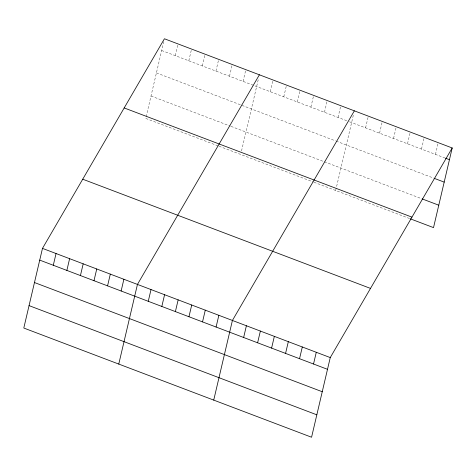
<?xml version="1.0" encoding="UTF-8"?>
<svg xmlns="http://www.w3.org/2000/svg" width="476" height="476" viewBox="0 0 476 476"><rect width="100%" height="100%" fill="white"/><g stroke="black" fill="none" stroke-linecap="round" stroke-linejoin="round"><path stroke-width="0.36" stroke-dasharray="2.38 1.78" d="M163.78 41.525L145.745 118.417L218.323 145.959M175.239 55.644L177.994 43.911M188.805 60.797L191.56 49.058M202.371 65.944L205.126 54.204M215.937 71.091L218.692 59.357M229.503 76.237L232.258 64.504M243.069 81.384L245.824 69.651M241.528 150.951L258.581 78.248M270.207 91.684L272.956 79.95M283.773 96.83L286.522 85.097M297.339 101.977L300.088 90.244M310.905 107.13L313.66 95.39M324.471 112.276L327.226 100.543M338.037 117.423L340.792 105.69M335.675 190.489L353.71 113.597M365.58 127.877L368.335 116.138M379.562 133.179L382.311 121.445M393.539 138.486L396.288 126.747M407.515 143.788L410.264 132.054M421.492 149.095L424.247 137.356M435.469 154.397L438.223 142.663M161.673 50.498L346.855 120.767M349.568 121.802L444.786 157.931M156.414 72.911L335.497 140.866M336.175 141.122L433.541 178.072M150.999 96.003L230.366 126.122M231.044 126.378L421.468 198.641M219.002 146.215L313.291 181.999M313.97 182.254L410.223 218.781"/><path stroke-width="0.71" d="M42.483 248.383L23.8 328.035L311.572 437.236L330.255 357.583L452.2 147.965L164.428 38.764L42.483 248.383L330.255 357.583M53.294 265.263L56.049 253.53M66.866 270.41L69.615 258.676M80.432 275.562L83.181 263.823M93.998 280.709L96.747 268.976M107.564 285.856L110.313 274.122M121.13 291.003L123.879 279.269M118.768 364.075L137.451 284.416L259.39 74.797M148.262 301.302L151.017 289.563M161.828 306.449L164.583 294.715M175.394 311.596L178.149 299.862M188.96 316.742L191.715 305.009M202.526 321.895L205.281 310.156M216.092 327.042L218.847 315.308M213.73 400.108L232.413 320.455L354.358 110.837M243.641 337.496L246.389 325.757M257.617 342.797L260.366 331.064M271.594 348.105L274.349 336.365M285.57 353.406L288.325 341.673M299.547 358.708L302.302 346.974M313.529 364.015L316.278 352.282M452.2 147.965L433.517 227.617L410.223 218.781M445.453 158.187L449.445 159.698M434.207 178.327L444.191 182.112M422.135 198.891L438.777 205.204M124.182 107.939L411.96 217.139M82.723 179.208L370.501 288.408M39.728 260.116L327.506 369.317M34.474 282.53L322.246 391.73M29.06 305.622L316.832 414.822"/></g></svg>
